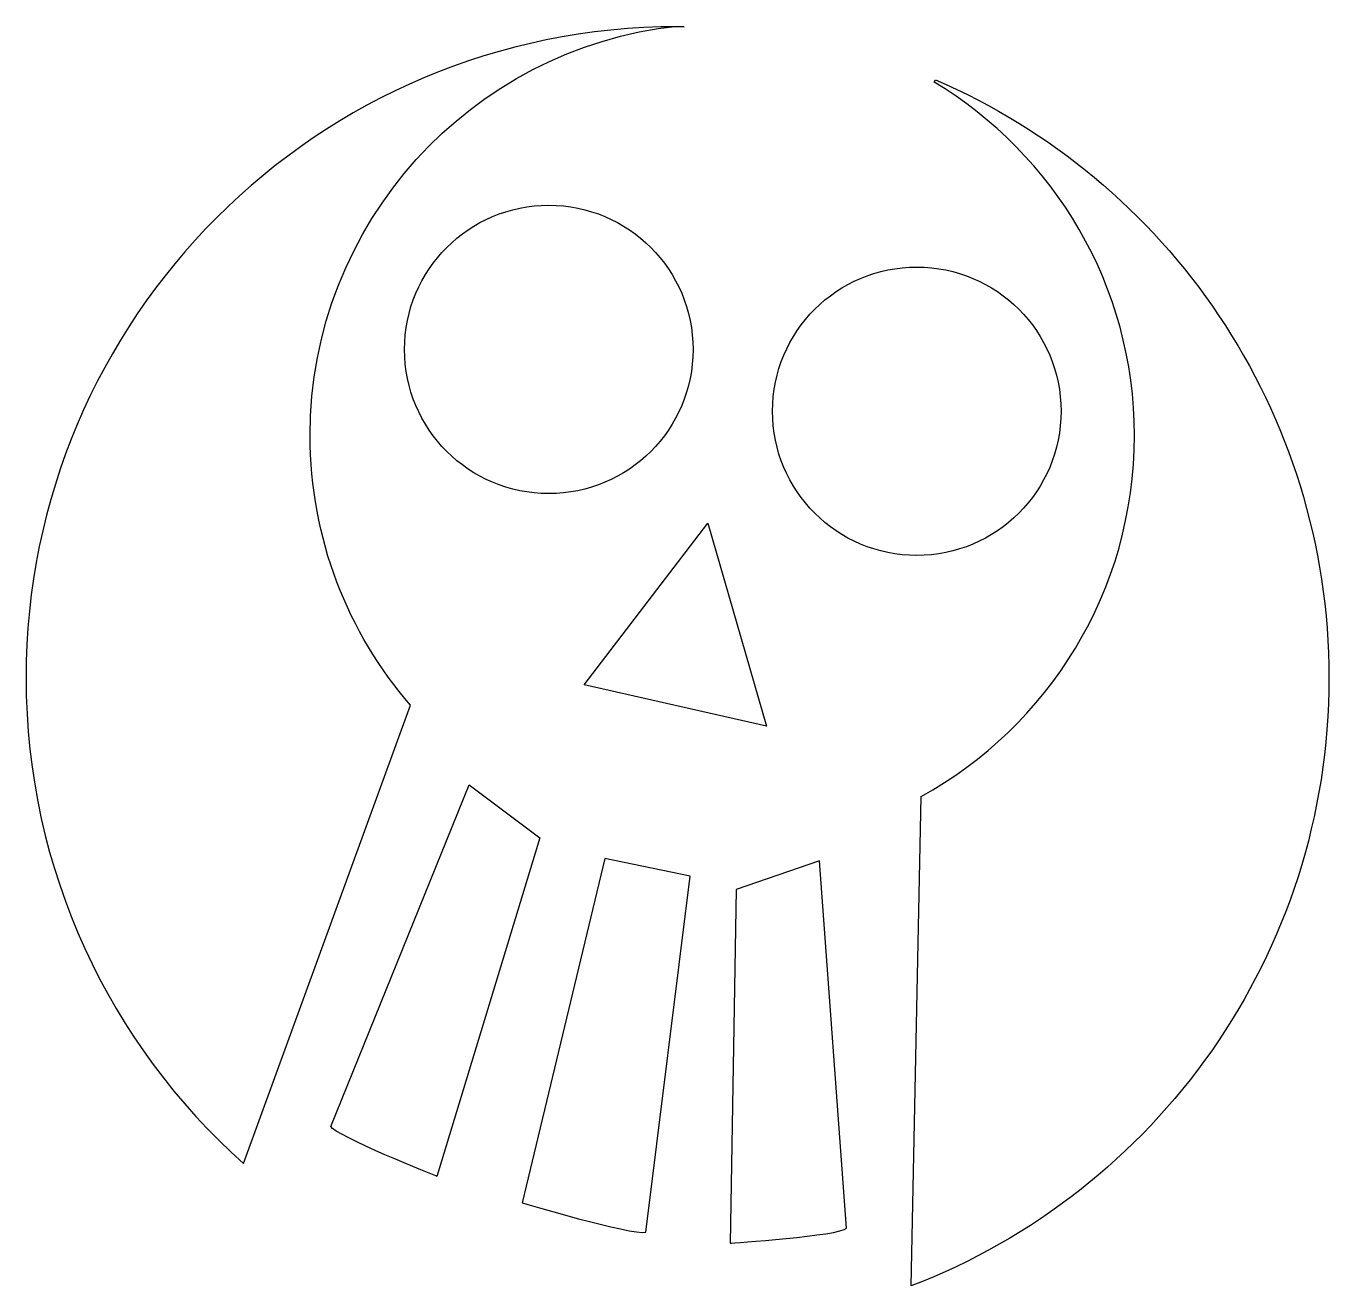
# Model space of a CAD drawing. Header units: centimetres. Extents: x -10.3 to 10.3, y -9.9 to 9.9.
import ezdxf

# ---------------------------------------------------------------- set-up
doc = ezdxf.new("R2010")
doc.units = ezdxf.units.CM
doc.header["$MEASUREMENT"] = 0
doc.layers.add('Camada 1', color=7, linetype='Continuous')

msp = doc.modelspace()

# ---------------------------------------------------------------- linework, layer by layer
at = {"layer": 'Camada 1'}
for centre, major_axis in [((-2.03054, 4.83701), (0, 2.27523)), ((3.77351, 3.86191), (0, 2.27526))]:
    msp.add_ellipse(centre, major_axis=major_axis, ratio=1, dxfattribs=at)
for points, knots in [([(-6.84464, -8.0083), (-8.94948, -6.1268), (-10.27441, -3.3909), (-10.27441, -0.34552), (-10.27441, -0.34552), (-10.27441, 5.32887), (-5.67439, 9.92889), (0, 9.92889), (0, 9.92889), (0.03516, 9.92889), (0.07027, 9.9287), (0.10536, 9.92836), (0.10536, 9.92836), (0.10536, 9.92836), (-0.00153, 9.93923), (-0.00153, 9.93923), (-0.00153, 9.93923), (-3.25879, 9.58657), (-5.79435, 6.82776), (-5.79435, 3.47676), (-5.79435, 3.47676), (-5.79435, 1.84994), (-5.19679, 0.36272), (-4.20918, -0.77732), (-4.20918, -0.77732), (-4.20918, -0.77732), (-6.84464, -8.0083), (-6.84464, -8.0083)], [0, 0, 0, 0, 0.125, 0.125, 0.125, 0.125, 0.25, 0.25, 0.25, 0.25, 0.375, 0.375, 0.375, 0.375, 0.5, 0.5, 0.5, 0.5, 0.625, 0.625, 0.625, 0.625, 0.75, 0.75, 0.75, 0.75, 1, 1, 1, 1]), ([(3.68514, -9.93923), (7.53909, -8.45796), (10.2744, -4.72122), (10.2744, -0.34552), (10.2744, -0.34552), (10.2744, 3.88395), (7.71882, 7.51655), (4.06765, 9.09233), (4.06765, 9.09233), (4.06765, 9.09233), (4.04556, 9.05524), (4.04556, 9.05524), (4.04556, 9.05524), (5.93934, 7.91917), (7.20678, 5.846), (7.20678, 3.47679), (7.20678, 3.47679), (7.20678, 1.02431), (5.84873, -1.11095), (3.84358, -2.21789), (3.84358, -2.21789), (3.84358, -2.21789), (3.68514, -9.93923), (3.68514, -9.93923)], [0, 0, 0, 0, 0.14285714, 0.14285714, 0.14285714, 0.14285714, 0.28571429, 0.28571429, 0.28571429, 0.28571429, 0.42857143, 0.42857143, 0.42857143, 0.42857143, 0.57142857, 0.57142857, 0.57142857, 0.57142857, 0.71428571, 0.71428571, 0.71428571, 0.71428571, 1, 1, 1, 1]), ([(0.47678, 2.09746), (0.47678, 2.09746), (-1.47339, -0.45633), (-1.47339, -0.45633), (-1.47339, -0.45633), (-1.47339, -0.45633), (1.40549, -1.10641), (1.40549, -1.10641), (1.40549, -1.10641), (1.40549, -1.10641), (0.47678, 2.09746), (0.47678, 2.09746)], [0, 0, 0, 0, 0.25, 0.25, 0.25, 0.25, 0.5, 0.5, 0.5, 0.5, 1, 1, 1, 1]), ([(-2.16985, -2.87091), (-2.16985, -2.87091), (-3.28425, -2.03512), (-3.28425, -2.03512), (-3.28425, -2.03512), (-3.28425, -2.03512), (-5.46661, -7.42132), (-5.46661, -7.42132), (-5.46661, -7.42132), (-5.42018, -7.56065), (-3.79505, -8.21063), (-3.79505, -8.21063), (-3.79505, -8.21063), (-3.79505, -8.21063), (-2.16985, -2.87091), (-2.16985, -2.87091)], [0, 0, 0, 0, 0.2, 0.2, 0.2, 0.2, 0.4, 0.4, 0.4, 0.4, 0.6, 0.6, 0.6, 0.6, 1, 1, 1, 1]), ([(-1.14837, -3.19595), (-1.14837, -3.19595), (0.1982, -3.4745), (0.1982, -3.4745), (0.1982, -3.4745), (0.1982, -3.4745), (-0.49829, -9.09287), (-0.49829, -9.09287), (-0.49829, -9.09287), (-0.73044, -9.13936), (-2.44848, -8.62861), (-2.44848, -8.62861), (-2.44848, -8.62861), (-2.44848, -8.62861), (-1.14837, -3.19595), (-1.14837, -3.19595)], [0, 0, 0, 0, 0.2, 0.2, 0.2, 0.2, 0.4, 0.4, 0.4, 0.4, 0.6, 0.6, 0.6, 0.6, 1, 1, 1, 1]), ([(0.92284, -3.68461), (0.92284, -3.68461), (2.24004, -3.23133), (2.24004, -3.23133), (2.24004, -3.23133), (2.24004, -3.23133), (2.66329, -9.0274), (2.66329, -9.0274), (2.66329, -9.0274), (2.57643, -9.1457), (0.83015, -9.26539), (0.83015, -9.26539), (0.83015, -9.26539), (0.83015, -9.26539), (0.92284, -3.68461), (0.92284, -3.68461)], [0, 0, 0, 0, 0.2, 0.2, 0.2, 0.2, 0.4, 0.4, 0.4, 0.4, 0.6, 0.6, 0.6, 0.6, 1, 1, 1, 1])]:
    msp.add_open_spline(points, degree=3, knots=knots, dxfattribs=at)

doc.saveas('drawing.dxf')
